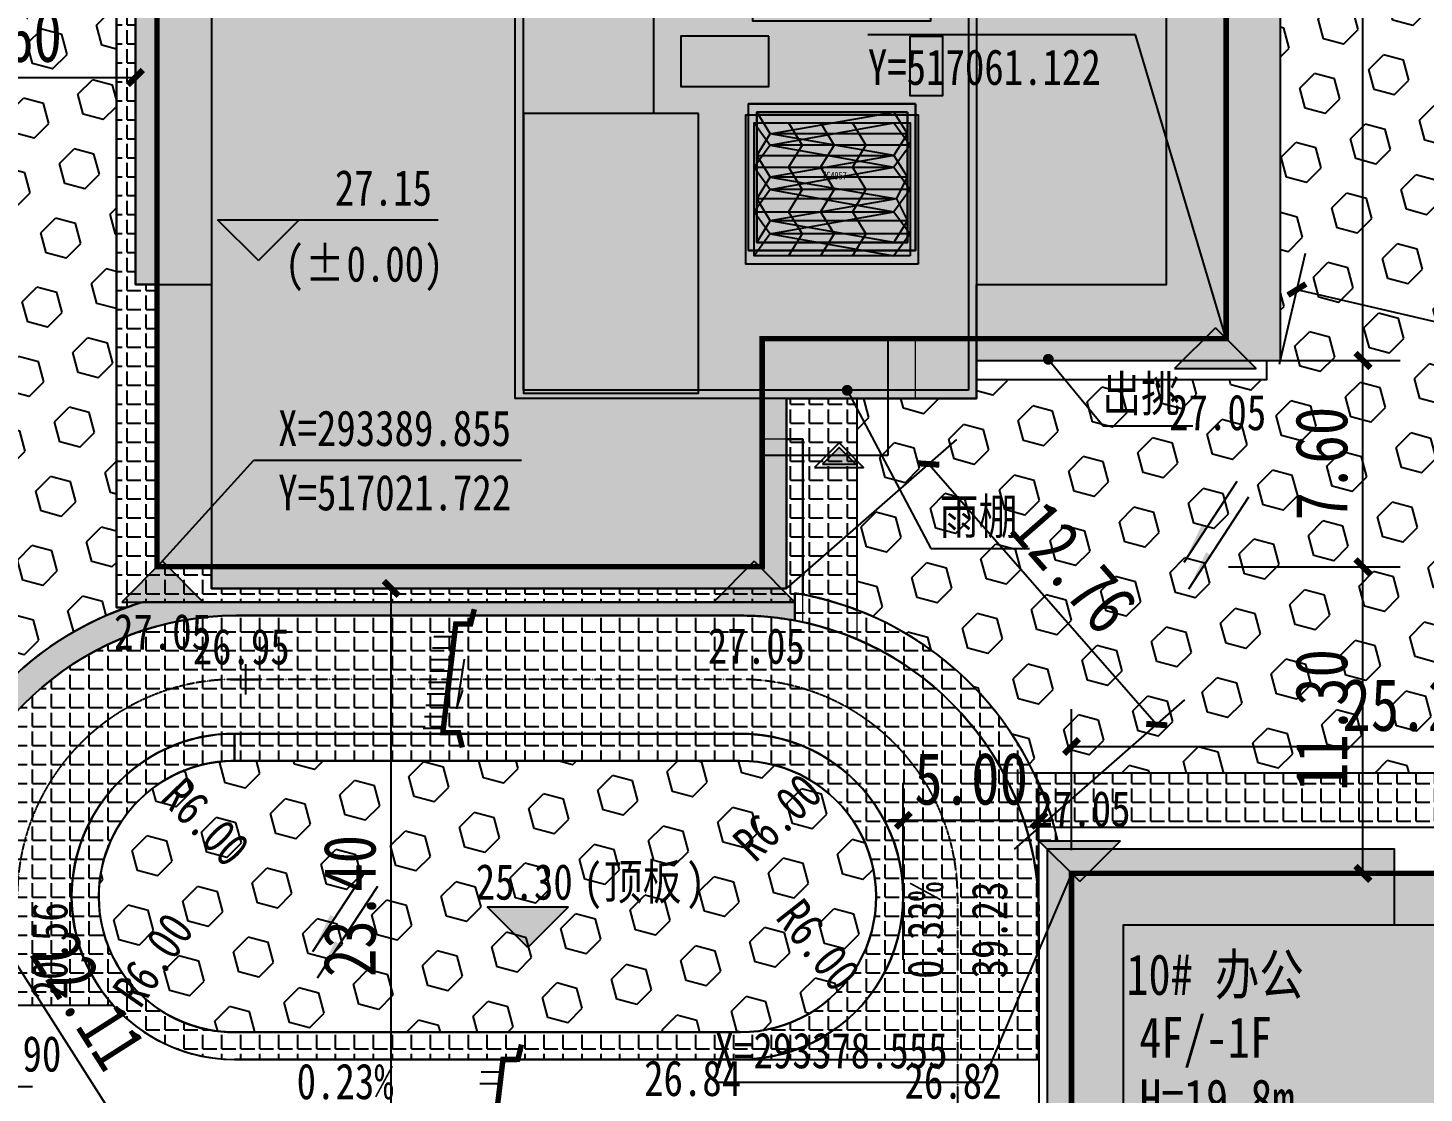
# Model space of a CAD drawing. Extents: x 1977 to 1034874806, y 3985 to 587211952.
# Drawn here: x 517016962 to 517068415, y 293370464 to 293409707 of the extents above; entities that cross this region are included whole.
import ezdxf

# ---------------------------------------------------------------- set-up
doc = ezdxf.new("R2010")
doc.units = 0
doc.header["$LTSCALE"] = 10
doc.header["$MEASUREMENT"] = 0
doc.linetypes.add('109-34 轴网$0$L1$0$$AUDIT_BAD_LTYPE1', pattern=[0])
doc.linetypes.add('ACAD_ISO04W100', pattern=[30, 24, -3, 0, -3])
for name, color, linetype in [('01-标注_尺寸', 3, 'Continuous'), ('01-标注_标高', 200, 'Continuous'), ('01-标注_符号2', 200, 'Continuous'), ('02-TEXT_房间', 7, 'Continuous'), ('02-TEXT_标注', 4, 'Continuous'), ('02-TEXT_门窗', 151, 'Continuous'), ('05-填充_第二批规证建筑', 252, 'Continuous'), ('A-C_玻璃幕墙', 140, 'Continuous'), ('D_铝板', 181, 'Continuous'), ('DIM_ELEV', 3, 'Continuous'), ('DIM_SYMB', 3, 'Continuous'), ('E-墙面分格', 146, 'Continuous'), ('M-建筑 坐标', 3, 'Continuous'), ('M-建筑 轮廓', 51, 'Continuous'), ('M-建筑 轮廓_细线', 51, 'Continuous'), ('M-用地 代征道路', 216, 'Continuous'), ('M-绿化 填充 0.2覆土', 97, 'Continuous'), ('M-道路 边线', 2, 'Continuous'), ('PUB_DIM', 3, 'Continuous'), ('PUB_TEXT', 7, 'Continuous'), ('SPACE_HATCH', 8, 'Continuous'), ('屋顶', 6, 'Continuous'), ('竖向', 3, 'Continuous'), ('透水铺装', 32, 'Continuous'), ('道路中心线', 1, 'Continuous'), ('道路横断面示意', 7, 'Continuous')]:
    doc.layers.add(name, color=color, linetype=linetype)
doc.layers.add('M-场地 铺地', color=73, linetype='Continuous', lineweight=15)
doc.styles.add('-黑体', font='simhei.ttf', dxfattribs={"width": 0.8})
doc.styles.add('_TCH_WINDOW', font='STXIHEI.TTF', dxfattribs={"width": 0.65})
doc.styles.get("Standard").update_dxf_attribs({"font": 'simhei.ttf', "width": 0.8})
doc.styles.add('黑体', font='simhei.ttf', dxfattribs={"width": 0.8})
doc.styles.add('黑体_T3', font='simhei.ttf', dxfattribs={"width": 0.8})
doc.dimstyles.new('_TCH_ARCH&&550', dxfattribs={"dimtxt": 1925, "dimasz": 550, "dimexe": 1375, "dimexo": 0, "dimgap": 550, "dimtad": 1, "dimlfac": 0.001, "dimzin": 0, "dimdsep": 46, "dimtxsty": '黑体_T3', "dimblk": 'ARCHTICK', "dimcen": 0.09, "dimclrt": 7, "dimazin": 2, "dimtfac": 1, "dimtix": 1, "dimtmove": 2, "dimatfit": 3, "dimfxl": 0, "dimtolj": 1, "dimtzin": 0, "dimarcsym": 0})
pattern_1 = [(45, (517055335.4, 293344865.8), (-933.255, 933.255), [762, -1524]), (165, (517055335.4, 293344865.8), (-341.595, -1274.85), [762, -1524]), (105, (517055874.3, 293345404.6), (-1274.85, -341.595), [762, -1524])]
pattern_2 = [(0, (0, 0), (0, 698.5), [508, -190.5]), (90, (0, 0), (-698.5, 4e-14), [508, -190.5])]

# ---------------------------------------------------------------- blocks, each defined once
blk = doc.blocks.new('yrdsytru')
at = {"layer": '05-填充_第二批规证建筑', "ltscale": 0.02}
h = blk.add_hatch(color=256, dxfattribs=at)
h.dxf.hatch_style = 1
h.paths.add_polyline_path([(-800, 26000), (10400, 26000), (10400, 28000), (-2800, 28000), (-2800, 7600), (-800, 7600)], flags=17)
h.paths.add_polyline_path([(10400, 30200), (-3600, 30200), (-3600, 7600), (-2800, 7600), (-2800, 28000), (10400, 28000)])
h.paths.add_polyline_path([(-800, 7600), (-2800, 7600), (-2800, -2800), (-800, -2800)])
h.paths.add_polyline_path([(15900, 34400), (28800, 34400), (28800, 36400), (14100, 36400), (14100, 31600), (15900, 31600)])
h.paths.add_polyline_path([(14100, 36400), (28800, 36400), (28800, 37200), (13200, 37200), (13200, 31600), (14100, 31600)])
h.paths.add_polyline_path([(36600, 26000), (34400, 26000), (34400, 7600), (27400, 7600), (27400, 5600), (36600, 5600)], flags=17)
h.paths.add_polyline_path([(38600, 26000), (36600, 26000), (36600, 5600), (27400, 5600), (27400, 4800), (38600, 4800)])
h.paths.add_polyline_path([(36600, 36400), (28800, 36400), (28800, 34400), (28800, 34400), (34400, 34400), (34400, 26000), (36600, 26000)])
h = blk.add_hatch(color=256, dxfattribs=at)
h.dxf.hatch_style = 1
h.paths.add_polyline_path([(-800, -3600), (20400, -3600), (20400, 3400), (27400, 3400), (27400, 7600), (34400, 7600), (34400, 34400), (15900, 34400), (15900, 31600), (10400, 31600), (10400, 26000), (-800, 26000)])
blk = doc.blocks.new('天窗')
at = {"linetype": '109-34 轴网$0$L1$0$$AUDIT_BAD_LTYPE1'}
blk.add_point((3192, 5030), dxfattribs=at)
at = {"layer": 'A-C_玻璃幕墙'}
for p, q in [((737, 5630), (737, 480)), ((2369, 5630), (2369, 480)), ((4003, 5630), (4003, 480)), ((737, 480), (-80, 5030)), ((737, 480), (1553, 5030)), ((1553, -120), (1553, 5030)), ((2369, 480), (1553, 5030)), ((2369, 480), (3192, 5030)), ((3192, -120), (3192, 5030)), ((4003, 480), (3192, 5030)), ((4003, 480), (4820, 5030))]:
    blk.add_line(p, q, dxfattribs=at)
blk.add_lwpolyline([(4820, 5630), (4820, -120), (-80, -120), (-80, 5630)], close=True, dxfattribs=at)
for points in [[(-80, 5030), (737, 5630), (1553, 5030)], [(1553, 5030), (2369, 5630), (3192, 5030)], [(3192, 5030), (4003, 5630), (4820, 5030)], [(-80, -120), (737, 480), (1553, -120)], [(1553, -120), (2369, 480), (3192, -120)], [(3192, -120), (4003, 480), (4820, -120)]]:
    blk.add_lwpolyline(points, dxfattribs=at)
at = {"layer": 'D_铝板'}
blk.add_lwpolyline([(5120, 5930), (5120, -420), (-380, -420), (-380, 5930)], close=True, dxfattribs=at)
at = {"layer": 'E-墙面分格'}
for points in [[(-80, 3505), (737, 4005), (1553, 3505)], [(1553, 3505), (2369, 4005), (3192, 3505)], [(3192, 3505), (4003, 4005), (4820, 3505)], [(-80, 2330), (737, 2830), (1553, 2330)], [(1553, 2330), (2369, 2830), (3192, 2330)], [(3192, 2330), (4003, 2830), (4820, 2330)], [(-80, 1155), (737, 1655), (1553, 1155)], [(1553, 1155), (2369, 1655), (3192, 1155)], [(3192, 1155), (4003, 1655), (4820, 1155)]]:
    blk.add_lwpolyline(points, dxfattribs=at)
at = {"layer": '02-TEXT_门窗', "style": '_TCH_WINDOW', "width": 0.65}
blk.add_text('TC4957', height=285.4, rotation=90, dxfattribs=at).set_placement((2001, 2390))
blk = doc.blocks.new('A$C291E5BAF')
for points in [[(13070, 35900), (17700, 35900), (17700, 31600), (13070, 31600)], [(27730, 4900), (23100, 4900), (23100, 9200), (27730, 9200)]]:
    blk.add_lwpolyline(points, close=True)
at = {"layer": 'M-建筑 轮廓', "color": 4, "const_width": 200, "flags": 128}
blk.add_lwpolyline([(17700, 31600), (17700, 31600), (17700, 31600), (17700, 40000), (40200, 40000), (40200, 9200), (23100, 9200), (23100, 800), (800, 800), (800, 31600), (17700, 31600)], dxfattribs=at)
at = {"layer": 'M-建筑 轮廓_细线'}
for points in [[(2800, 0), (24000, 0), (24000, 7000), (31000, 7000), (31000, 8400), (42200, 8400), (42200, 29600), (38000, 29600), (38000, 38000), (32400, 38000), (32400, 40800), (16800, 40800), (16800, 35200), (14000, 35200), (14000, 33800), (0, 33800), (0, 11200), (2800, 11200)], [(2800, 0), (24000, 0), (24000, 7000), (31000, 7000), (31000, 11200), (38000, 11200), (38000, 38000), (19500, 38000), (19500, 35200), (14000, 35200), (14000, 29600), (2800, 29600)]]:
    blk.add_lwpolyline(points, close=True, dxfattribs=at)
at = {"layer": '屋顶', "ltscale": 0.02}
for points in [[(14000, 35200), (31000, 35200), (31000, 7000), (14000, 7000)], [(30700, 7300), (14300, 7300), (14300, 34900), (30700, 34900)]]:
    blk.add_lwpolyline(points, close=True, dxfattribs=at)
at = {"layer": '屋顶'}
for points in [[(20100, 28750), (22200, 28750), (22200, 27300), (20100, 27300)], [(16350, 28100), (14500, 28100), (14500, 25700), (16350, 25700)], [(22750, 26400), (29300, 26400), (29300, 20900), (22750, 20900)], [(20751, 25350), (22350, 25350), (22350, 22700), (20751, 22700)], [(14300, 23999), (19100, 23999), (19100, 17500), (14300, 17500)], [(23350, 20350), (20100, 20350), (20100, 18500), (23350, 18500)], [(28550, 20350), (29750, 20350), (29750, 18150), (28550, 18150)], [(20750, 17500), (14300, 17500), (14300, 7200), (20750, 7200)]]:
    blk.add_lwpolyline(points, close=True, dxfattribs=at)
at = {"layer": '05-填充_第二批规证建筑'}
blk.add_blockref('yrdsytru', (3600, 3600), dxfattribs=at)
at = {"layer": '屋顶', "linetype": '109-34 轴网$0$L1$0$$AUDIT_BAD_LTYPE1', "rotation": 270}
blk.add_blockref('天窗', (22920, 17070), dxfattribs=at)
blk = doc.blocks.new('mjhdjhtse')
at = {"layer": '05-填充_第二批规证建筑', "ltscale": 0.02}
h = blk.add_hatch(color=256, dxfattribs=at)
h.dxf.hatch_style = 1
h.paths.add_polyline_path([(9200, 19500), (-2700, 19500), (-2700, 4800), (-800, 4800), (-800, 17600), (9200, 17600)])
h.paths.add_polyline_path([(9200, 20400), (-3600, 20400), (-3600, 4800), (-2700, 4800), (-2700, 19500), (9200, 19500)])
h.paths.add_polyline_path([(14600, 19500), (9200, 19500), (9200, 17600), (14600, 17600)])
h.paths.add_polyline_path([(-800, 4800), (-2700, 4800), (-2700, -2700), (-800, -2700)])
h.paths.add_polyline_path([(33150, 8450), (28600, 8450), (28600, 4100), (32850, 4100), (32850, 5700), (33150, 5700)])
h.paths.add_polyline_path([(34400, 4800), (34100, 4800), (34100, 5000), (33150, 5000), (33150, 5700), (32850, 5700), (32850, 4100), (28600, 4100), (28600, 3700), (28800, 3700), (28800, 3400), (34400, 3400)])
h.paths.add_polyline_path([(47000, 37200), (32800, 37200), (32800, 36300), (44700, 36300), (44700, 23200), (45600, 23200), (45600, 16000), (47000, 16000)])
h.paths.add_polyline_path([(44700, 36300), (32800, 36300), (32800, 34400), (44200, 34400), (44200, 23200), (44700, 23200)], flags=17)
h.paths.add_polyline_path([(32800, 36300), (22500, 36300), (22500, 34400), (32800, 34400)])
h = blk.add_hatch(color=256, dxfattribs=at)
h.dxf.hatch_style = 1
h.paths.add_polyline_path([(14600, 17600), (-800, 17600), (-800, -5000), (17600, -5000), (17600, -3600), (28800, -3600), (28800, 3700), (28600, 3700), (28600, 8450), (33150, 8450), (33150, 5000), (34100, 5000), (34100, 4800), (45600, 4800), (45600, 23200), (44200, 23200), (44200, 34400), (21600, 34400), (21600, 21800), (14600, 21800)])
at = {"layer": '05-填充_第二批规证建筑'}
h = blk.add_hatch(color=256, dxfattribs=at)
h.dxf.hatch_style = 1
h.paths.add_polyline_path([(21600, 23800), (12600, 23800), (12600, 19500), (14600, 19500), (14600, 21800), (21600, 21800)])
h.paths.add_polyline_path([(37830, 4800), (34400, 4800), (34400, 3400), (28800, 3400), (28800, 1400), (37830, 1400)])
blk = doc.blocks.new('A$C61E37D39')
at = {"linetype": '109-34 轴网$0$L1$0$$AUDIT_BAD_LTYPE1'}
for points in [[(21400, 28900), (26100, 28900), (26100, 24500), (21400, 24500)], [(37200, 4700), (31500, 4700), (31500, 9100), (37200, 9100)]]:
    blk.add_lwpolyline(points, close=True, dxfattribs=at)
at = {"layer": 'M-建筑 轮廓', "color": 4, "const_width": 200, "flags": 128}
blk.add_lwpolyline([(31500, 9100), (31500, 2300), (900, 2300), (900, 24500), (26100, 24500), (26100, 41300), (48300, 41300), (48300, 10700), (37200, 10700), (37200, 9100), (31500, 9100)], dxfattribs=at)
at = {"layer": 'M-建筑 轮廓_细线'}
for points in [[(2800, 9800), (2800, 0), (21200, 0), (21200, 1400), (32400, 1400), (32400, 8400), (38000, 8400), (38000, 9800), (49200, 9800), (49200, 21000), (50600, 21000), (50600, 42200), (36400, 42200), (36400, 39400), (25200, 39400), (25200, 26800), (18200, 26800), (18200, 22600), (12800, 22600), (12800, 25400), (0, 25400), (0, 9800)], [(18200, 22600), (2800, 22600), (2800, 0), (21200, 0), (21200, 1400), (32400, 1400), (32400, 8700), (32200, 8700), (32200, 13450), (36750, 13450), (36750, 10000), (37700, 10000), (37700, 9800), (49200, 9800), (49200, 28200), (47800, 28200), (47800, 39400), (25200, 39400), (25200, 26800), (18200, 26800)]]:
    blk.add_lwpolyline(points, close=True, dxfattribs=at)
at = {"layer": '屋顶', "linetype": '109-34 轴网$0$L1$0$$AUDIT_BAD_LTYPE1'}
for points in [[(38000, 8400), (18200, 8400), (18200, 26800), (38000, 26800)], [(37700, 8700), (18500, 8700), (18500, 26500), (37700, 26500)], [(28850, 26500), (23350, 26500), (23350, 21650), (28200, 21650), (28200, 21950), (28850, 21950)], [(30750, 23800), (28850, 23800), (28850, 26500), (30750, 26500)], [(34100, 26100), (35850, 26100), (35850, 23102), (34100, 23102)], [(31700, 16400), (28200, 16400), (28200, 21950), (31700, 21950)], [(33050, 22100), (37600, 22100), (37600, 16400), (33050, 16400)], [(27050, 8700), (21300, 8700), (21300, 13250), (20100, 13250), (20100, 16850), (27250, 16850), (27250, 8700)], [(29150, 15450), (31550, 15450), (31550, 16400), (29150, 16400)], [(36250, 13700), (37450, 13700), (37450, 16400), (36250, 16400)], [(29250, 12350), (27250, 12350), (27250, 13650), (29250, 13650)], [(31750, 13700), (37700, 13700), (37700, 8700), (31750, 8700)]]:
    blk.add_lwpolyline(points, close=True, dxfattribs=at)
at = {"layer": '05-填充_第二批规证建筑'}
blk.add_blockref('mjhdjhtse', (3600, 5000), dxfattribs=at)
blk = doc.blocks.new('A$C29D53FC1')
at = {"layer": '道路横断面示意'}
h = blk.add_hatch(color=256, dxfattribs=at)
h.dxf.hatch_style = 1
h.paths.add_polyline_path([(857, -125), (531, -20), (523, -76)])
for p, q in [((0, 0), (857, -125)), ((857, -125), (531, -20))]:
    blk.add_line(p, q, dxfattribs=at)
blk = doc.blocks.new('TC')
for p, q in [((5800, 5100), (-350, 5100)), ((-50, 3200), (-50, 4800)), ((-50, 4800), (450, 4000)), ((5300, 4800), (-50, 4800)), ((450, 4000), (5000, 4800)), ((5000, 4800), (5500, 4000)), ((5500, 4800), (5300, 4800)), ((5500, 4800), (5500, 4000)), ((5800, -300), (5800, 5100)), ((-50, 3200), (450, 4000)), ((5500, 4000), (450, 4000)), ((5000, 3200), (5500, 4000)), ((5500, 2400), (5500, 4000)), ((-50, 1600), (-50, 3200)), ((-50, 3200), (450, 2400)), ((5000, 3200), (450, 2400)), ((5000, 3200), (5500, 2400)), ((-50, 1600), (450, 2400)), ((5500, 2400), (450, 2400)), ((450, 2400), (5100, 1600)), ((5100, 1600), (5500, 2400)), ((5500, 2400), (5500, 0)), ((-50, 0), (-50, 1600)), ((-50, 1600), (450, 800)), ((5100, 1600), (-50, 1600)), ((5100, 1600), (450, 800)), ((5100, 1600), (5500, 800)), ((-50, 0), (450, 800)), ((5000, 0), (450, 800)), ((5500, 800), (450, 800)), ((5000, 0), (5500, 800)), ((-50, 0), (1150, 0)), ((-50, 0), (5000, 0)), ((1150, 0), (5500, 0)), ((-350, -300), (5800, -300))]:
    blk.add_line(p, q)
at = {"ltscale": 500}
for p, q in [((5000, 3200), (450, 4000)), ((-50, 3200), (5000, 3200))]:
    blk.add_line(p, q, dxfattribs=at)
for points in [[(5800, 5100), (5800, -300), (-350, -300), (-350, 5100)], [(5500, 4800), (5500, 0), (-50, 0), (-50, 4800)]]:
    blk.add_lwpolyline(points, close=True)
blk.add_lwpolyline([(-350, -300), (-350, 5100)])
at = {"linetype": '109-34 轴网$0$L1$0$$AUDIT_BAD_LTYPE1'}
blk.add_lwpolyline([(5500, 4800), (-50, 4800), (-50, 0), (5500, 0)], close=True, dxfattribs=at)
blk = doc.blocks.new('_ArchTick')
at = {"color": 0, "linetype": 'ByBlock', "const_width": 0.4}
blk.add_lwpolyline([(-0.5, -0.5), (0.5, 0.5)], dxfattribs=at)
blk = doc.blocks.new('*D419')
at = {"layer": '01-标注_尺寸', "color": 0, "lineweight": -2, "transparency": 16777216}
for p, q in [((517026913, 293389056), (517031726, 293389056)), ((517030351, 293365656), (517030351, 293389056)), ((517026913, 293365656), (517031726, 293365656))]:
    blk.add_line(p, q, dxfattribs=at)
at = {"layer": 'Defpoints', "color": 0, "transparency": 16777216}
for p in [(517026913, 293389056), (517030351, 293389056), (517026913, 293365656)]:
    blk.add_point(p, dxfattribs=at)
at = {"layer": '01-标注_尺寸', "color": 0, "lineweight": -2, "transparency": 16777216, "xscale": 550, "yscale": 550, "zscale": 550}
for p, rotation in [((517030351, 293389056), 90), ((517030351, 293365656), 270)]:
    blk.add_blockref('_ArchTick', p, dxfattribs=dict(at, rotation=rotation))
at = {"layer": '01-标注_尺寸', "color": 7, "transparency": 16777216, "insert": (517028828, 293377356), "char_height": 1925, "attachment_point": 5, "rotation": 90, "style": '黑体_T3'}
blk.add_mtext('\\A1;23.40', dxfattribs=at)
blk = doc.blocks.new('*D425')
at = {"layer": '01-标注_尺寸', "color": 0, "lineweight": -2, "transparency": 16777216}
for p, q in [((517049222, 293375377), (517049222, 293381889)), ((517054222, 293375377), (517054222, 293381889)), ((517049222, 293380514), (517048672, 293380514)), ((517049222, 293380514), (517054222, 293380514)), ((517054222, 293380514), (517054772, 293380514))]:
    blk.add_line(p, q, dxfattribs=at)
at = {"layer": 'Defpoints', "color": 0, "transparency": 16777216}
for p in [(517054222, 293380514), (517049222, 293375377), (517054222, 293375377)]:
    blk.add_point(p, dxfattribs=at)
at = {"layer": '01-标注_尺寸', "color": 0, "lineweight": -2, "transparency": 16777216, "xscale": 550, "yscale": 550, "zscale": 550}
blk.add_blockref('_ArchTick', (517049222, 293380514), dxfattribs=at)
at = {"layer": '01-标注_尺寸', "color": 0, "lineweight": -2, "transparency": 16777216, "xscale": 550, "yscale": 550, "zscale": 550, "rotation": 180}
blk.add_blockref('_ArchTick', (517054222, 293380514), dxfattribs=at)
at = {"layer": '01-标注_尺寸', "color": 7, "transparency": 16777216, "insert": (517051722, 293382037), "char_height": 1925, "attachment_point": 5, "style": '黑体_T3'}
blk.add_mtext('\\A1;5.00', dxfattribs=at)
blk = doc.blocks.new('*D475')
at = {"layer": '01-标注_尺寸', "color": 0, "lineweight": -2, "transparency": 16777216}
for p, q in [((517011322, 293406076), (517011322, 293409255)), ((517020922, 293406076), (517020922, 293409255)), ((517011322, 293407880), (517020922, 293407880))]:
    blk.add_line(p, q, dxfattribs=at)
at = {"layer": 'Defpoints', "color": 0, "transparency": 16777216}
for p in [(517020922, 293407880), (517011322, 293406076), (517020922, 293406076)]:
    blk.add_point(p, dxfattribs=at)
at = {"layer": '01-标注_尺寸', "color": 0, "lineweight": -2, "transparency": 16777216, "xscale": 550, "yscale": 550, "zscale": 550, "rotation": 180}
blk.add_blockref('_ArchTick', (517011322, 293407880), dxfattribs=at)
at = {"layer": '01-标注_尺寸', "color": 0, "lineweight": -2, "transparency": 16777216, "xscale": 550, "yscale": 550, "zscale": 550}
blk.add_blockref('_ArchTick', (517020922, 293407880), dxfattribs=at)
at = {"layer": '01-标注_尺寸', "color": 7, "transparency": 16777216, "insert": (517016122, 293409403), "char_height": 1925, "attachment_point": 5, "style": '黑体_T3'}
blk.add_mtext('\\A1;9.60', dxfattribs=at)
blk = doc.blocks.new('*D537')
at = {"layer": '01-标注_尺寸', "color": 0, "lineweight": -2, "transparency": 16777216}
for p, q in [((517044922, 293389056), (517051197, 293394546)), ((517050162, 293393640), (517058562, 293384040)), ((517053322, 293379456), (517059597, 293384946))]:
    blk.add_line(p, q, dxfattribs=at)
at = {"layer": 'Defpoints', "color": 0, "transparency": 16777216}
for p in [(517044922, 293389056), (517058562, 293384040), (517053322, 293379456)]:
    blk.add_point(p, dxfattribs=at)
at = {"layer": '01-标注_尺寸', "color": 0, "lineweight": -2, "transparency": 16777216, "xscale": 550, "yscale": 550, "zscale": 550}
for p, rotation in [((517050162, 293393640), 131.1859252362026), ((517058562, 293384040), 311.1859252362026)]:
    blk.add_blockref('_ArchTick', p, dxfattribs=dict(at, rotation=rotation))
at = {"layer": '01-标注_尺寸', "color": 7, "transparency": 16777216, "insert": (517055500, 293389836), "char_height": 1925, "attachment_point": 5, "rotation": 311.1859, "style": '黑体_T3'}
blk.add_mtext('\\A1;12.76', dxfattribs=at)
blk = doc.blocks.new('*D544')
at = {"layer": '01-标注_尺寸', "color": 0, "lineweight": -2, "transparency": 16777216}
for p, q in [((517063090, 293397316), (517064040, 293401407)), ((517063729, 293400068), (517080361, 293396207)), ((517079722, 293393455), (517080672, 293397546))]:
    blk.add_line(p, q, dxfattribs=at)
at = {"layer": 'Defpoints', "color": 0, "transparency": 16777216}
for p in [(517063090, 293397316), (517080361, 293396207), (517079722, 293393455)]:
    blk.add_point(p, dxfattribs=at)
at = {"layer": '01-标注_尺寸', "color": 0, "lineweight": -2, "transparency": 16777216, "xscale": 550, "yscale": 550, "zscale": 550}
for p, rotation in [((517063729, 293400068), 166.9306820814828), ((517080361, 293396207), 346.9306820814828)]:
    blk.add_blockref('_ArchTick', p, dxfattribs=dict(at, rotation=rotation))
at = {"layer": '01-标注_尺寸', "color": 7, "transparency": 16777216, "insert": (517072389, 293399621), "char_height": 1925, "attachment_point": 5, "rotation": 346.9307, "style": '黑体_T3'}
blk.add_mtext('\\A1;17.07', dxfattribs=at)
blk = doc.blocks.new('*D553')
at = {"layer": '01-标注_尺寸', "color": 0, "lineweight": -2, "transparency": 16777216}
for p, q in [((517008935, 293380445), (517013137, 293383120)), ((517011977, 293382381), (517023851, 293363728)), ((517020809, 293361792), (517025011, 293364466))]:
    blk.add_line(p, q, dxfattribs=at)
at = {"layer": 'Defpoints', "color": 0, "transparency": 16777216}
for p in [(517008935, 293380445), (517023851, 293363728), (517020809, 293361792)]:
    blk.add_point(p, dxfattribs=at)
at = {"layer": '01-标注_尺寸', "color": 0, "lineweight": -2, "transparency": 16777216, "xscale": 550, "yscale": 550, "zscale": 550}
for p, rotation in [((517011977, 293382381), 122.4792058764315), ((517023851, 293363728), 302.4792058764315)]:
    blk.add_blockref('_ArchTick', p, dxfattribs=dict(at, rotation=rotation))
at = {"layer": '01-标注_尺寸', "color": 7, "transparency": 16777216, "insert": (517019190, 293373867), "char_height": 1925, "attachment_point": 5, "rotation": 302.4792, "style": '黑体_T3'}
blk.add_mtext('\\A1;22.11', dxfattribs=at)
blk = doc.blocks.new('*D576')
at = {"layer": '01-标注_尺寸', "color": 0, "lineweight": -2, "transparency": 16777216}
for p, q in [((517055422, 293379416), (517055422, 293384605)), ((517080622, 293379416), (517080622, 293384605)), ((517055422, 293383230), (517080622, 293383230))]:
    blk.add_line(p, q, dxfattribs=at)
at = {"layer": 'Defpoints', "color": 0, "transparency": 16777216}
for p in [(517080622, 293383230), (517055422, 293379416), (517080622, 293379416)]:
    blk.add_point(p, dxfattribs=at)
at = {"layer": '01-标注_尺寸', "color": 0, "lineweight": -2, "transparency": 16777216, "xscale": 550, "yscale": 550, "zscale": 550, "rotation": 180}
blk.add_blockref('_ArchTick', (517055422, 293383230), dxfattribs=at)
at = {"layer": '01-标注_尺寸', "color": 0, "lineweight": -2, "transparency": 16777216, "xscale": 550, "yscale": 550, "zscale": 550}
blk.add_blockref('_ArchTick', (517080622, 293383230), dxfattribs=at)
at = {"layer": '01-标注_尺寸', "color": 7, "transparency": 16777216, "insert": (517068022, 293384754), "char_height": 1925, "attachment_point": 5, "style": '黑体_T3'}
blk.add_mtext('\\A1;25.20', dxfattribs=at)
blk = doc.blocks.new('*D587')
at = {"layer": '01-标注_尺寸', "color": 0, "lineweight": -2, "transparency": 16777216}
for p, q in [((517061206, 293429055), (517067537, 293429055)), ((517066162, 293397455), (517066162, 293429055)), ((517061206, 293397455), (517067537, 293397455))]:
    blk.add_line(p, q, dxfattribs=at)
at = {"layer": 'Defpoints', "color": 0, "transparency": 16777216}
for p in [(517061206, 293429055), (517066162, 293429055), (517061206, 293397455)]:
    blk.add_point(p, dxfattribs=at)
at = {"layer": '01-标注_尺寸', "color": 0, "lineweight": -2, "transparency": 16777216, "xscale": 550, "yscale": 550, "zscale": 550}
for p, rotation in [((517066162, 293429055), 90), ((517066162, 293397455), 270)]:
    blk.add_blockref('_ArchTick', p, dxfattribs=dict(at, rotation=rotation))
at = {"layer": '01-标注_尺寸', "color": 7, "transparency": 16777216, "insert": (517064639, 293413255), "char_height": 1925, "attachment_point": 5, "rotation": 90, "style": '黑体_T3'}
blk.add_mtext('\\A1;31.60', dxfattribs=at)
blk = doc.blocks.new('*D588')
at = {"layer": '01-标注_尺寸', "color": 0, "lineweight": -2, "transparency": 16777216}
for p, q in [((517061206, 293397455), (517067537, 293397455)), ((517066162, 293389855), (517066162, 293397455)), ((517061206, 293389855), (517067537, 293389855))]:
    blk.add_line(p, q, dxfattribs=at)
at = {"layer": 'Defpoints', "color": 0, "transparency": 16777216}
for p in [(517061206, 293397455), (517066162, 293397455), (517061206, 293389855)]:
    blk.add_point(p, dxfattribs=at)
at = {"layer": '01-标注_尺寸', "color": 0, "lineweight": -2, "transparency": 16777216, "xscale": 550, "yscale": 550, "zscale": 550}
for p, rotation in [((517066162, 293397455), 90), ((517066162, 293389855), 270)]:
    blk.add_blockref('_ArchTick', p, dxfattribs=dict(at, rotation=rotation))
at = {"layer": '01-标注_尺寸', "color": 7, "transparency": 16777216, "insert": (517064639, 293393655), "char_height": 1925, "attachment_point": 5, "rotation": 90, "style": '黑体_T3'}
blk.add_mtext('\\A1;7.60', dxfattribs=at)
blk = doc.blocks.new('*D589')
at = {"layer": '01-标注_尺寸', "color": 0, "lineweight": -2, "transparency": 16777216}
for p, q in [((517061206, 293389855), (517067537, 293389855)), ((517066162, 293378555), (517066162, 293389855)), ((517061206, 293378555), (517067537, 293378555))]:
    blk.add_line(p, q, dxfattribs=at)
at = {"layer": 'Defpoints', "color": 0, "transparency": 16777216}
for p in [(517061206, 293389855), (517066162, 293389855), (517061206, 293378555)]:
    blk.add_point(p, dxfattribs=at)
at = {"layer": '01-标注_尺寸', "color": 0, "lineweight": -2, "transparency": 16777216, "xscale": 550, "yscale": 550, "zscale": 550}
for p, rotation in [((517066162, 293389855), 90), ((517066162, 293378555), 270)]:
    blk.add_blockref('_ArchTick', p, dxfattribs=dict(at, rotation=rotation))
at = {"layer": '01-标注_尺寸', "color": 7, "transparency": 16777216, "insert": (517064639, 293384205), "char_height": 1925, "attachment_point": 5, "rotation": 90, "style": '黑体_T3'}
blk.add_mtext('\\A1;11.30', dxfattribs=at)

msp = doc.modelspace()

# ---------------------------------------------------------------- hatches: boundary and pattern name
h = msp.add_hatch(color=1)
h.dxf.hatch_style = 1
h.paths.add_polyline_path([(517046238.99, 293393634.043), (517047469.343, 293393633.955), (517046854.21, 293394249.176)])
at = {"layer": 'DIM_ELEV'}
for points in [[(517060722.416, 293398661.866), (517059222.416, 293397161.866), (517062222.416, 293397161.866)], [(517021922.483, 293390055.511), (517020422.483, 293388555.511), (517023422.483, 293388555.511)], [(517043722.416, 293390055.511), (517042222.416, 293388555.511), (517045222.416, 293388555.511)], [(517055722.416, 293378255.511), (517054222.416, 293379755.511), (517057222.416, 293379755.511)], [(517035383.313, 293375822.137), (517033883.313, 293377322.137), (517036883.313, 293377322.137)]]:
    msp.add_hatch(color=256, dxfattribs=at).paths.add_polyline_path(points)
at = {"layer": 'DIM_SYMB'}
for points in [[(517059557.15, 293390006.502), (517060378.23, 293391261.822), (517060210.854, 293391371.299)], [(517059731.25, 293389027.568), (517060552.33, 293390282.888), (517060384.954, 293390392.365)], [(517027453.091, 293375670.545), (517028274.171, 293376925.864), (517028106.795, 293377035.342)], [(517027627.191, 293374691.61), (517028448.271, 293375946.93), (517028280.895, 293376056.408)]]:
    msp.add_hatch(color=256, dxfattribs=at).paths.add_polyline_path(points)
at = {"layer": 'M-用地 代征道路', "linetype": 'Continuous'}
h = msp.add_hatch(dxfattribs=at)
h.set_pattern_fill('ANSI31', color=256, scale=2000, angle=45)
h.set_pattern_definition([(90, (5e-07, -9e-07), (-3175, 7e-13), [])])
h.paths.add_polyline_path([(516805773, 293547166), (516819249, 293553749), (516833059, 293559601), (516850264, 293570958, -0.037484907), (516891830, 293580614, -0.037486061), (516934373, 293583957), (517108952, 293584561), (517129064, 293564630), (517129758, 293441475), (517124870, 293421447), (517125067, 293386448), (517120118, 293377370), (517113257, 293364786), (516977085, 293278102), (516956377, 293282701), (516937582, 293312227), (516922624, 293326413), (516799129, 293520414), (516801840, 293531330)], flags=16)
edge = h.paths.add_edge_path()
edge.add_line((517148867, 293599699), (516934315.329, 293598955.98))
edge.add_arc((516935357.134, 293298946.875), 300010.915, 90.19896327, 106.33801982)
edge.add_arc((516935363.791, 293298956.272), 300003.769, 106.33974463, 122.48004836)
edge.add_line((516774260, 293552033), (516760762, 293543441))
edge.add_line((516760762, 293543441), (516959452, 293231315))
edge.add_line((516959452, 293231315), (517150257, 293352776))
edge.add_line((517150257, 293352776), (517148867, 293599699))
h.paths.add_polyline_path([(516983988, 293276570), (516977085, 293278102), (517113257, 293364786), (517108308, 293355708), (517078783, 293336913), (517064596, 293321955), (517033070, 293301887), (517013514, 293295365)])
at = {"layer": 'M-绿化 填充 0.2覆土'}
h = msp.add_hatch(dxfattribs=at)
h.set_pattern_fill('HEX', color=256, scale=800, angle=45)
h.set_pattern_definition(pattern_1)
edge = h.paths.add_edge_path()
edge.add_line((517062622.088, 293418655.181), (517063122.088, 293418655.181))
edge.add_line((517063122.088, 293418655.181), (517063122.088, 293397455.511))
edge.add_line((517063122.088, 293397455.511), (517062622.088, 293397455.511))
edge.add_line((517062622.088, 293397455.511), (517062622.088, 293396755.181))
edge.add_line((517062622.088, 293396755.181), (517051922.088, 293396755.181))
edge.add_line((517051922.088, 293396755.181), (517051922.088, 293396055.181))
edge.add_line((517051922.088, 293396055.181), (517047522.088, 293396055.181))
edge.add_line((517047522.088, 293396055.181), (517047522.088, 293388258.884))
edge.add_arc((517043222.416, 293377055.633), 12000, 25.6786407, 69.0038052, ccw=False)
edge.add_line((517054037.28, 293382255.511), (517079122.088, 293382255.511))
edge.add_line((517079122.088, 293382255.511), (517079122.088, 293396855.181))
edge.add_line((517079122.088, 293396855.181), (517083722.416, 293396855.181))
edge.add_line((517083722.416, 293396855.181), (517083722.416, 293405555.511))
edge.add_line((517083722.416, 293405555.511), (517087822.416, 293405555.511))
edge.add_line((517087822.416, 293405555.511), (517087822.416, 293405855.511))
edge.add_line((517087822.416, 293405855.511), (517086722.416, 293405855.511))
edge.add_line((517086722.416, 293405855.511), (517086722.416, 293418655.511))
edge.add_line((517086722.416, 293418655.511), (517087822.416, 293418655.511))
edge.add_line((517087822.416, 293418655.511), (517087822.416, 293424155.51))
edge.add_line((517087822.416, 293424155.51), (517085872.416, 293424155.51))
edge.add_line((517085872.416, 293424155.51), (517085872.416, 293426405.511))
edge.add_line((517085872.416, 293426405.511), (517085872.416, 293430755.511))
edge.add_line((517085872.416, 293430755.511), (517071022.416, 293430755.511))
edge.add_line((517071022.416, 293430755.511), (517071022.416, 293430355.511))
edge.add_line((517071022.416, 293430355.511), (517062622.088, 293430355.511))
edge.add_line((517062622.088, 293430355.511), (517062622.088, 293418655.181))
h = msp.add_hatch(dxfattribs=at)
h.set_pattern_fill('HEX', color=256, scale=800, angle=45)
h.set_pattern_definition(pattern_1)
edge = h.paths.add_edge_path()
edge.add_arc((517024632.787, 293377054.266), 12000, 109.6536519, 171.0380949, ccw=False)
edge.add_line((517020596.784, 293388355.181), (517020222.088, 293388355.181))
edge.add_line((517020222.088, 293388355.181), (517020222.088, 293413555.511))
edge.add_line((517020222.088, 293413555.511), (517012022.088, 293413555.511))
edge.add_line((517012022.088, 293413555.511), (517012022.088, 293379955.181))
edge.add_line((517012022.088, 293379955.181), (516986522.416, 293379955.181))
edge.add_line((516986522.416, 293379955.181), (516986522.416, 293374700.96))
edge.add_line((516986522.416, 293374700.96), (517007840.679, 293374702.487))
edge.add_arc((517007840.321, 293379702.487), 5000, 270.0041043, 351.0380949)
h.paths.add_polyline_path([(516986722.088, 293386155.511), (516986522.416, 293386155.511), (516986522.846, 293380155.511), (516986722.088, 293380155.511)], flags=17)
h = msp.add_hatch(dxfattribs=at)
h.set_pattern_fill('HEX', color=256, scale=800, angle=45)
h.set_pattern_definition(pattern_1)
h.paths.add_polyline_path([(517043203.109, 293382705.02), (517024456.51, 293382703.677, 0.988356543), (517024574.35, 293372705.058), (517043222.772, 293372705.058, 1.001896964)])
at = {"layer": 'SPACE_HATCH'}
h = msp.add_hatch(dxfattribs=at)
h.set_pattern_fill('ANGLE', color=256, scale=200, style=0)
h.set_pattern_definition(pattern_2)
h.paths.add_polyline_path([(517021722.088, 293400255.181), (517020922.088, 293400255.181), (517020922.088, 293422155.181), (517020222.088, 293422155.181), (517020222.088, 293388355.181), (517020596.786, 293388355.181, -0.013425121), (517021209.14, 293388555.51), (517045222.416, 293388555.51), (517045222.416, 293388887.792, -0.006346088), (517045522.088, 293388833.218), (517045522.088, 293394555.511), (517044922.088, 293394555.511), (517044922.088, 293389055.181), (517023722.088, 293389055.181), (517023722.088, 293389855.181), (517021722.088, 293389855.181)])
h = msp.add_hatch(dxfattribs=at)
h.set_pattern_fill('ANGLE', color=256, scale=200, style=0)
h.set_pattern_definition(pattern_2)
h.paths.add_polyline_path([(517047522.088, 293396055.181), (517044922.088, 293396055.181), (517044922.088, 293394555.511), (517045522.088, 293394555.511), (517045522.088, 293388833.218, -0.043432433), (517047522.088, 293388258.883)])
h = msp.add_hatch(dxfattribs=at)
h.set_pattern_fill('ANGLE', color=256, scale=200, style=0)
h.set_pattern_definition(pattern_2)
h.paths.add_polyline_path([(517013767.074, 293378767.82, -0.369087437), (517024631.978, 293388054.265), (517043221.607, 293388055.633, -0.045759071), (517045222.416, 293387872.286), (517045222.416, 293388555.51), (517021209.14, 293388555.51, 0.288923889), (517012779.282, 293378923.598, -0.369087984), (517007840.679, 293374702.487), (516980564.29, 293374700.533, -0.256601955), (516976344.037, 293377018.651), (516975328.672, 293378616.31), (516974484.693, 293378079.933), (516975500.058, 293376482.274, 0.256601955), (516980564.361, 293373700.533), (517007840.751, 293373702.487, 0.369087984)])
h = msp.add_hatch(dxfattribs=at)
h.set_pattern_fill('ANGLE', color=256, scale=200, style=0)
h.set_pattern_definition(pattern_2)
h.paths.add_polyline_path([(517045222.416, 293388887.792), (517045222.416, 293387872.286, -0.358788134), (517054221.863, 293377165.981), (517054222.416, 293377165.981), (517054222.416, 293379755.51), (517054914.75, 293379755.51, 0.302887668)])
h = msp.add_hatch(dxfattribs=at)
h.set_pattern_fill('ANGLE', color=256, scale=200, style=0)
h.set_pattern_definition(pattern_2)
h.paths.add_polyline_path([(517054221.863, 293377165.981, 0.411299848), (517043221.607, 293388055.633), (517024631.978, 293388054.265, 0.369087437), (517013767.074, 293378767.82, -0.369087984), (517007840.751, 293373702.487), (517020104.147, 293373702.487, -0.648411548), (517024573.575, 293383705.057), (517043202.111, 293383705.023, -1.001657708), (517043222.847, 293371705.057), (517054222.416, 293371705.057), (517054222.416, 293377165.981)])
h = msp.add_hatch(dxfattribs=at)
h.set_pattern_fill('ANGLE', color=256, scale=200, style=0)
h.set_pattern_definition(pattern_2)
h.paths.add_polyline_path([(517043202.111, 293383705.023), (517024574.412, 293383705.057), (517024574.341, 293382705.057), (517043203.88, 293382705.023, -1.001819513), (517043222.775, 293372705.057), (517024574.341, 293372705.057, -1.000001844), (517024573.643, 293382705.057), (517024574.341, 293382705.057), (517024574.412, 293383705.057, 1.00007162), (517024574.413, 293371705.057), (517043222.847, 293371705.057, 1.001657708)])
h = msp.add_hatch(dxfattribs=at)
h.set_pattern_fill('ANGLE', color=256, scale=200, style=0)
h.set_pattern_definition(pattern_2)
h.paths.add_polyline_path([(517070722.088, 293382255.511), (517054037.28, 293382255.511, -0.044593176), (517054787.916, 293380255.511), (517070722.088, 293380255.511)])

# ---------------------------------------------------------------- linework, layer by layer
at = {"color": 1}
msp.add_lwpolyline([(517045946.958, 293393513.104), (517047761.358, 293393512.974), (517046854.223, 293394420.239), (517045946.958, 293393513.104)], dxfattribs=at)
msp.add_lwpolyline([(517046238.99, 293393634.043), (517047469.343, 293393633.955), (517046854.21, 293394249.176)], close=True, dxfattribs=at)
msp.add_lwpolyline([(517046238.99, 293393634.043), (517047469.343, 293393633.955), (517046854.21, 293394249.176)], close=True, dxfattribs=at)
at = {"layer": '01-标注_标高'}
for p, q in [((517025454.521, 293401134.761), (517023954.521, 293402634.761)), ((517023954.521, 293402634.761), (517032075.399, 293402634.761)), ((517025454.521, 293401134.761), (517026954.521, 293402634.761))]:
    msp.add_line(p, q, dxfattribs=at)
at = {"layer": '01-标注_符号2'}
for p, q in [((517054566.301, 293397497.791), (517056590.717, 293395048.15)), ((517047155.083, 293396355.181), (517050236.781, 293390527.977)), ((517056590.717, 293395048.15), (517059889.14, 293395048.15)), ((517050236.781, 293390527.977), (517053872.85, 293390527.977))]:
    msp.add_line(p, q, dxfattribs=at)
at = {"layer": '01-标注_符号2', "const_width": 200}
for points in [[(517054502.598, 293397574.875, 1), (517054630.004, 293397420.707, 1)], [(517047108.333, 293396443.58, 1), (517047201.833, 293396266.781, 1)]]:
    msp.add_lwpolyline(points, format="xyb", close=True, dxfattribs=at)
at = {"layer": 'DIM_ELEV'}
for p, q in [((517060722.416, 293398661.866), (517059222.416, 293397161.866)), ((517060722.416, 293398661.866), (517062222.416, 293397161.866)), ((517059222.416, 293397161.866), (517062222.416, 293397161.866)), ((517021922.483, 293390055.511), (517020422.483, 293388555.511)), ((517021922.483, 293390055.511), (517023422.483, 293388555.511)), ((517043722.416, 293390055.511), (517042222.416, 293388555.511)), ((517043722.416, 293390055.511), (517045222.416, 293388555.511)), ((517020422.483, 293388555.511), (517023422.483, 293388555.511)), ((517042222.416, 293388555.511), (517045222.416, 293388555.511)), ((517055722.416, 293378255.511), (517054222.416, 293379755.511)), ((517054222.416, 293379755.511), (517057222.416, 293379755.511)), ((517055722.416, 293378255.511), (517057222.416, 293379755.511)), ((517035383.313, 293375822.137), (517033883.313, 293377322.137)), ((517033883.313, 293377322.137), (517036883.313, 293377322.137)), ((517035383.313, 293375822.137), (517036883.313, 293377322.137))]:
    msp.add_line(p, q, dxfattribs=at)
at = {"layer": 'DIM_SYMB'}
for points in [[(517061516.481, 293393002.053), (517059557.15, 293390006.502)], [(517061947.176, 293392415.417), (517059731.25, 293389027.568)], [(517029412.421, 293378666.095), (517027453.091, 293375670.545)], [(517029843.116, 293378079.459), (517027627.191, 293374691.61)]]:
    msp.add_lwpolyline(points, dxfattribs=at)
at = {"layer": 'M-场地 铺地'}
msp.add_lwpolyline([(517047522.088, 293387180.495), (517047522.088, 293396055.511), (517049672.087, 293396055.511), (517049672.087, 293398255.181)], dxfattribs=at)
at = {"layer": 'M-场地 铺地', "linetype": 'Continuous'}
for points in [[(517045522.088, 293387812.562), (517045522.088, 293394555.511), (517044022.088, 293394555.511)], [(517080622.088, 293382255.511), (517052915.778, 293382255.511)], [(517074922.416, 293378555.181), (517074922.416, 293380255.511), (517053746.711, 293380255.511)]]:
    msp.add_lwpolyline(points, dxfattribs=at)
at = {"layer": 'M-建筑 坐标'}
for p, q in [((517057780.962, 293409455.181), (517047917.164, 293409455.181)), ((517061122.088, 293398255.181), (517057780.962, 293409455.181)), ((517021722.088, 293389855.181), (517025285.028, 293393778.368)), ((517025285.028, 293393778.368), (517035148.826, 293393778.368)), ((517055422.088, 293378555.181), (517052135.284, 293370851.437)), ((517052135.284, 293370851.437), (517042271.487, 293370851.437))]:
    msp.add_line(p, q, dxfattribs=at)
at = {"layer": 'M-绿化 填充 0.2覆土'}
for points in [[(517087822.416, 293424155.51), (517087822.416, 293418655.511), (517086722.416, 293418655.511), (517086722.416, 293405855.511), (517087822.416, 293405855.511), (517087822.416, 293405555.511), (517083722.416, 293405555.511), (517083722.416, 293396855.181), (517079122.088, 293396855.181), (517079122.088, 293382255.511), (517054037.28, 293382255.511, 0.191166062), (517047522.088, 293388258.884), (517047522.088, 293396055.181), (517051922.088, 293396055.181), (517051922.088, 293396755.181), (517062622.088, 293396755.181), (517062622.088, 293397455.511), (517063122.088, 293397455.511), (517063122.088, 293418655.181), (517062622.088, 293418655.181), (517062622.088, 293430555.181), (517062222.416, 293430555.181)], [(516986722.088, 293379955.181), (516986722.088, 293386155.511), (516986522.416, 293386155.511), (516986522.846, 293380155.511), (516986522.416, 293380155.511), (516986522.416, 293374700.96), (517007840.679, 293374702.487, 0.369087984), (517012779.282, 293378923.599, -0.274434249), (517020596.784, 293388355.181), (517020222.088, 293388355.181), (517020222.088, 293413555.511), (517012022.088, 293413555.511), (517012022.088, 293379955.181), (516986722.088, 293379955.181)]]:
    msp.add_lwpolyline(points, format="xyb", dxfattribs=at)
msp.add_lwpolyline([(517043203.109, 293382705.02), (517024456.51, 293382703.677, 0.988356543), (517024574.35, 293372705.058), (517043222.772, 293372705.058, 1.001896964), (517043203.109, 293382705.02)], format="xyb", close=True, dxfattribs=at)
at = {"layer": 'M-道路 边线'}
for p, q in [((517043221.628, 293388055.633), (517024631.978, 293388054.266)), ((517043242.744, 293383705.023), (517024574.412, 293383703.686)), ((517054222.416, 293377055.051), (517054222.416, 293358365.783)), ((517043222.846, 293371705.058), (517024574.412, 293371703.686))]:
    msp.add_line(p, q, dxfattribs=at)
for centre, radius, start, end in [((517024632.787, 293377054.266), 11000, 90.0042142, 171.0380939), ((517043222.416, 293377055.633), 11000, 359.9969674, 90.0041049), ((517024573.982, 293377705.058), 6000, 89.9958951, 269.9958951), ((517043222.416, 293377705.058), 6000, 270.0041049, 90.0041049)]:
    msp.add_arc(centre, radius, start, end, dxfattribs=at)
at = {"layer": 'PUB_DIM'}
for points in [[(517024328.069, 293377958.706, 0, 0, 0), (517021093.608, 293381294.904, 330, 0, 0), (517020397.533, 293382012.873, 0, 0, 0)], [(517043744.505, 293378210.444, 0, 0, 0), (517046814.95, 293381182.658, 330, 0, 0), (517047533.456, 293381878.178, 0, 0, 0)], [(517023859.77, 293376667.146, 0, 0, 0), (517021739.591, 293373586.049, 330, 0, 0), (517021172.713, 293372762.248, 0, 0, 0)], [(517043774.879, 293377003.407, 0, 0, 0), (517046315.56, 293373776.641, 330, 0, 0), (517046934.189, 293372990.957, 0, 0, 0)]]:
    msp.add_lwpolyline(points, format="xyseb", dxfattribs=at)
at = {"layer": '竖向'}
for p, q in [((517024990.423, 293385146.841), (517024990.423, 293386260.591)), ((517024433.548, 293385703.716), (517025547.298, 293385703.716)), ((517016017.107, 293370703.113), (517017130.857, 293370703.113))]:
    msp.add_line(p, q, dxfattribs=at)
msp.add_lwpolyline([(517051222.217, 293379290.834, 0, 0, 0), (517051222.508, 293375229.331, 400, 0, 0), (517051222.615, 293373729.332, 0, 0, 0)], format="xyseb", dxfattribs=at)
at = {"layer": '透水铺装', "ltscale": 0.02}
for points in [[(517021722.088, 293400255.181), (517020922.088, 293400255.181), (517020922.088, 293422155.181), (517020222.088, 293422155.181), (517020222.088, 293413555.511), (517020222.088, 293388355.181), (517020596.786, 293388355.181, -0.013425121), (517021209.14, 293388555.51), (517045222.416, 293388555.51), (517045222.416, 293388887.792, -0.006346088), (517045522.088, 293388833.218), (517045522.088, 293394555.511), (517044922.088, 293394555.511), (517044922.088, 293389055.181), (517023722.088, 293389055.181), (517023722.088, 293389055.181), (517023722.088, 293389855.181), (517021722.088, 293389855.181)], [(517047522.088, 293396055.181), (517044922.088, 293396055.181), (517044922.088, 293394555.511), (517045522.088, 293394555.511), (517045522.088, 293388833.218, -0.043432433), (517047522.088, 293388258.883)], [(517070722.088, 293382255.511), (517054037.28, 293382255.511, -0.044593176), (517054787.916, 293380255.511), (517070722.088, 293380255.511)]]:
    msp.add_lwpolyline(points, format="xyb", close=True, dxfattribs=at)
at = {"layer": '透水铺装', "ltscale": 0.5}
for points in [[(517013767.074, 293378767.82, -0.369087437), (517024631.978, 293388054.265), (517043221.607, 293388055.633, -0.045759071), (517045222.416, 293387872.286), (517045222.416, 293388555.51), (517021209.14, 293388555.51, 0.288923889), (517012779.282, 293378923.598, -0.369087984), (517007840.679, 293374702.487), (516980564.29, 293374700.533, -0.256601955), (516976344.037, 293377018.651), (516975328.672, 293378616.31), (516974484.693, 293378079.933), (516975500.058, 293376482.274, 0.256601955), (516980564.361, 293373700.533), (517007840.751, 293373702.487, 0.369087984)], [(517045222.416, 293388887.792), (517045222.416, 293388555.51), (517045222.416, 293387872.286, -0.358788134), (517054221.863, 293377165.981), (517054222.416, 293377165.981), (517054222.416, 293379755.51), (517054914.75, 293379755.51, 0.302887668)], [(517045222.416, 293387872.286, 0.045759071), (517043221.607, 293388055.633), (517024631.978, 293388054.265, 0.369087437), (517013767.074, 293378767.82, -0.369087984), (517007840.751, 293373702.487), (517020104.147, 293373702.487, -0.648411548), (517024573.575, 293383705.057), (517043202.111, 293383705.023, -1.001657708), (517043222.847, 293371705.057), (517054222.416, 293371705.057), (517054222.416, 293377165.981), (517054221.863, 293377165.981, 0.358788134)], [(517043202.111, 293383705.023), (517024574.412, 293383705.057), (517024574.341, 293382705.057), (517043203.88, 293382705.023, -1.001819513), (517043222.775, 293372705.057), (517024574.341, 293372705.057, -1.000001844), (517024573.643, 293382705.057), (517024574.341, 293382705.057), (517024574.412, 293383705.057, 1.00007162), (517024574.413, 293371705.057), (517043222.847, 293371705.057, 1.001657708)]]:
    msp.add_lwpolyline(points, format="xyb", close=True, dxfattribs=at)
msp.add_lwpolyline([(517024574.412, 293383705.057), (517024574.341, 293382705.057)], dxfattribs=at)
at = {"layer": '道路中心线', "linetype": 'ACAD_ISO04W100', "ltscale": 0.04}
msp.add_line((517043242.601, 293385705.023), (517024574.269, 293385703.686), dxfattribs=at)
msp.add_lwpolyline([(517051222.416, 293377705.631), (517051222.416, 293355315.056)], dxfattribs=at)
for centre, start, end in [((517024573.982, 293377705.058), 89.9958951, 180.0041065), ((517043222.416, 293377705.058), 359.9958935, 90.0041049)]:
    msp.add_arc(centre, 8000, start, end, dxfattribs=at)
at = {"layer": '道路横断面示意'}
for p, q in [((517031924.422, 293387284.067), (517032675.454, 293387284.392)), ((517031874.208, 293386862.485), (517032625.242, 293386862.81)), ((517031874.208, 293386862.485), (517032391.222, 293386862.709)), ((517031773.781, 293386019.321), (517032524.816, 293386019.647)), ((517031773.781, 293386019.321), (517032391.587, 293386019.589)), ((517031823.995, 293386440.903), (517032575.029, 293386441.229)), ((517031723.567, 293385597.739), (517032474.603, 293385598.065)), ((517031673.354, 293385176.157), (517032424.391, 293385176.483)), ((517031623.14, 293384754.575), (517032374.178, 293384754.901)), ((517031572.926, 293384332.993), (517032323.965, 293384333.319)), ((517031522.721, 293383911.411), (517032273.752, 293383911.737)), ((517033664.084, 293371242.825), (517034415.116, 293371243.15)), ((517033613.87, 293370821.243), (517034364.903, 293370821.568)), ((517033613.87, 293370821.243), (517034130.884, 293370821.467))]:
    msp.add_line(p, q, dxfattribs=at)
at = {"layer": '道路横断面示意', "const_width": 200}
for points in [[(517033412.927, 293388293.156), (517033277.563, 293387743.72), (517032729.854, 293387741.123), (517032253.964, 293383745.597), (517032834.703, 293383745.639), (517032972.711, 293383196.861)], [(517035152.589, 293372251.914), (517035017.225, 293371702.478), (517034469.515, 293371699.88), (517033993.626, 293367704.355), (517034574.365, 293367704.397), (517034712.373, 293367155.619)]]:
    msp.add_lwpolyline(points, dxfattribs=at)

# ---------------------------------------------------------------- block references
at = {"ltscale": 0.02}
for name, p in [('A$C291E5BAF', (517020922.112, 293389055.181)), ('A$C61E37D39', (517054522.073, 293354055.184))]:
    msp.add_blockref(name, p, dxfattribs=at)
at = {"layer": 'A-C_玻璃幕墙'}
msp.add_blockref('TC', (517043872.214, 293401805.158), dxfattribs=at)
at = {"layer": '道路横断面示意', "xscale": 2.133333057488375, "yscale": 2.133333057488375, "zscale": 2.133333057488375, "rotation": 269.3117567692196}
msp.add_blockref('A$C29D53FC1', (517033044.519, 293386446.151), dxfattribs=at)

# ---------------------------------------------------------------- texts
at = {"layer": '01-标注_符号2', "color": 7, "style": '黑体', "width": 0.8}
for s, p in [('出挑', (517056552.325, 293395573.15)), ('雨棚', (517050559.665, 293391052.977))]:
    msp.add_text(s, height=1314.346, dxfattribs=at).set_placement(p)
at = {"layer": '02-TEXT_房间', "width": 0.8}
for s, p in [('10# 办公', (517057441.31, 293374081.897)), ('4F/-1F', (517057915.563, 293371765.108, -155.343)), ('H=19.8m', (517057928.128, 293369475.548, -310.686))]:
    msp.add_text(s, height=1500, dxfattribs=at).set_placement(p)
at = {"layer": '02-TEXT_标注', "style": '黑体', "width": 0.8}
for s, p in [('27.15', (517028274.766, 293403159.761)), ('(', (517026434.048, 293400359.761)), ('±', (517027190.167, 293400359.761)), ('0.00)', (517028702.403, 293400359.761))]:
    msp.add_text(s, height=1314.346, dxfattribs=at).set_placement(p)
at = {"layer": 'M-建筑 坐标', "color": 0, "style": '-黑体', "width": 0.8}
for s, p in [('Y=517061.122', (517047917.164, 293407608.451)), ('X=293389.855', (517026181.737, 293394303.368)), ('Y=517021.722', (517026187.644, 293391931.638)), ('X=293378.555', (517042271.487, 293371376.437))]:
    msp.add_text(s, height=1314.34599, dxfattribs=at).set_placement(p)
at = {"layer": 'PUB_DIM', "color": 7, "style": '黑体', "width": 0.8}
for rotation, p in [(314.1129246, (517021802.015, 293381282.529)), (44.0686727, (517043755.999, 293378917.457)), (308.2160739, (517044477.035, 293376919.88)), (55.4671843, (517021098.314, 293373536.153))]:
    msp.add_text('R6.00', height=1314.346, rotation=rotation, dxfattribs=at).set_placement(p)
at = {"layer": 'PUB_TEXT', "style": '黑体', "width": 0.8}
for s, p in [('27.05', (517059020.897, 293394886.866)), ('27.05', (517020135.133, 293386805.511)), ('27.05', (517042020.897, 293386280.511)), ('27.05', (517054020.897, 293380280.511)), ('25.30', (517033464.709, 293377589.451)), ('(', (517037427.157, 293377589.451)), ('顶板', (517038183.275, 293377589.451)), (')', (517041207.747, 293377589.451))]:
    msp.add_text(s, height=1314.346, dxfattribs=at).set_placement(p)
at = {"layer": '竖向', "color": 7, "style": '黑体', "width": 0.8}
for s, p in [('26.95', (517023034.039, 293386256.482)), ('26.90', (517014617.598, 293371255.879)), ('26.84', (517039671.29, 293370355.317)), ('26.82', (517049266.032, 293370257.824))]:
    msp.add_text(s, height=1314.346, dxfattribs=at).set_placement(p)
for s, rotation, p in [('0.33%', 90.0041043, (517050690.164, 293374669.96)), ('39.23', 90.0041043, (517053054.509, 293374687.851)), ('20.56', 90.0041043, (517018420.845, 293373916.059)), ('0.23%', 359.9971087, (517026865.957, 293370237.71))]:
    msp.add_text(s, height=1314.346, rotation=rotation, dxfattribs=at).set_placement(p)

# ---------------------------------------------------------------- dimensions: what is measured, and where the dimension line sits
at = {"layer": '01-标注_尺寸'}
for p1, p2, distance, picture, middle in [((517061206.415, 293397455.181), (517061206.415, 293429055.181), -4955.532, '*D587', (517064638.632, 293413255.181)), ((517011322.416, 293406075.788), (517020922.416, 293406075.788), 1804.35, '*D475', (517016122.416, 293409403.452)), ((517063089.833, 293397316.24), (517079722.088, 293393455.181), 2824.666, '*D544', (517072389.168, 293399621.066)), ((517061206.415, 293389855.181), (517061206.415, 293397455.181), -4955.532, '*D588', (517064638.632, 293393655.181)), ((517044922.416, 293389055.511), (517053322.416, 293379455.511), 6962.378, '*D537', (517055500.412, 293389836.257)), ((517061206.415, 293378555.181), (517061206.415, 293389855.181), -4955.532, '*D589', (517064638.632, 293384205.181)), ((517026913.052, 293365655.972), (517026913.052, 293389055.511), -3438.328, '*D419', (517028828.066, 293377355.741)), ((517055422.088, 293379415.63), (517080622.088, 293379415.63), 3814.752, '*D576', (517068022.088, 293384753.697)), ((517008935.377, 293380445.144), (517020809.222, 293361792.004), 3605.281, '*D553', (517019189.59, 293373866.789)), ((517049221.839, 293375377.311), (517054222.416, 293375377.311), 5136.542, '*D425', (517051722.127, 293382037.167))]:
    dim = msp.add_aligned_dim(p1=p1, p2=p2, distance=distance, dimstyle='_TCH_ARCH&&550', dxfattribs=at)
    dim.commit()
    dim.dimension.update_dxf_attribs({"geometry": picture, "text_midpoint": middle})

doc.saveas('drawing.dxf')
